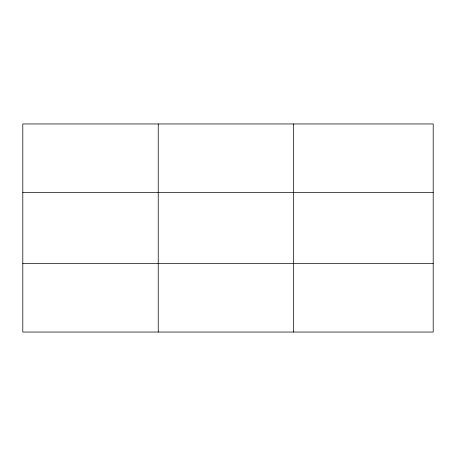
<?xml version="1.0" encoding="UTF-8"?>
<svg xmlns="http://www.w3.org/2000/svg" width="456" height="456" viewBox="0 0 456 456"><rect width="100%" height="100%" fill="white"/><g stroke="black" fill="none" stroke-linecap="round" stroke-linejoin="round"><path stroke-width="0.68" d="M158.232 123.952L158.232 332.048M293.664 123.952L293.664 332.048M433.2 192.626L433.2 123.952L22.8 123.952L22.8 332.048L433.2 332.048L433.2 192.626L22.8 192.626M22.8 263.374L433.2 263.374"/></g></svg>
